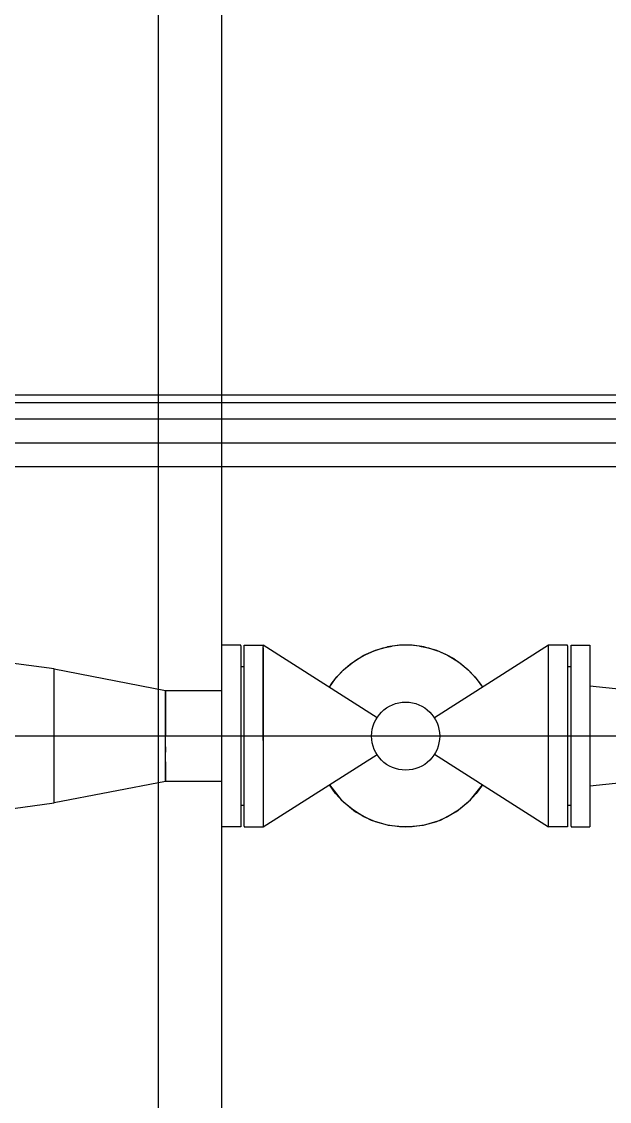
# Model space of a CAD drawing. Header units: millimetres. Extents: x -19109 to 7803, y 10081 to 29089.
# Drawn here: x -12697 to -11960, y 15733 to 17087 of the extents above; entities that cross this region are included whole.
import ezdxf

# ---------------------------------------------------------------- set-up
doc = ezdxf.new("R2010")
doc.units = ezdxf.units.MM
doc.linetypes.add('CENTER', pattern=[50.8, 31.75, -6.35, 6.35, -6.35])

# ---------------------------------------------------------------- blocks, each defined once
blk = doc.blocks.new('A$C2A3E4952')
for points in [[(1155.3, 427.7), (2803.7, 427.7), (2803.7, 427.7), (2803.7, 426.8)], [(2803.7, 367.3), (1155.3, 367.3)], [(1521.6, 113), (1521.6, 114.2), (1521.6, 114.2), (1497.9, 114.2)], [(1497.9, 113), (1497.9, 114.2)], [(1497.9, 110), (1497.9, 113)], [(1497.9, 104.6), (1497.9, 110)], [(1521.6, 113), (1521.6, 110)], [(1521.6, 110), (1521.6, 104.6)], [(1526.1, 113), (1526.1, 114.2)], [(1526.1, 114.2), (1549.9, 114.2)], [(1526.1, 110), (1526.1, 113)], [(1526.1, 104.6), (1526.1, 110)], [(1692.5, 23.1), (1549.9, 114.2), (1549.9, 114.2), (1549.9, 113.6)], [(1549.9, 113.3), (1549.9, 113.6)], [(1549.9, 113.3), (1549.9, 113)], [(1549.9, 113), (1549.9, 112.4)], [(1549.9, 111.8), (1549.9, 112.4)], [(1549.9, -5.7), (1549.9, 6), (1549.9, 17.8), (1549.9, 29.5), (1549.9, 41.3), (1549.9, 53), (1549.9, 64.8), (1549.9, 76.5), (1549.9, 88.3), (1549.9, 100), (1549.9, 111.8)], [(1549.9, 110.6), (1549.9, 110)], [(1549.9, 110), (1549.9, 104.6)], [(1689, 107), (1700.1, 110.6)], [(1690.5, 107.6), (1705.5, 111.8)], [(1700.1, 110.6), (1711.6, 112.7)], [(1751.8, 111.8), (1736.5, 113.9), (1736.5, 113.9), (1720.9, 113.9), (1720.9, 113.9), (1705.5, 111.8)], [(1745.8, 112.7), (1734.4, 113.9), (1734.4, 113.9), (1723, 113.9), (1723, 113.9), (1711.6, 112.7)], [(1745.8, 112.7), (1757.2, 110.6)], [(1751.8, 111.8), (1766.9, 107.6)], [(1757.2, 110.6), (1768.4, 107)], [(1907.5, 113.3), (1907.5, 114.2), (1907.5, 114.2), (1764.4, 22.8)], [(1931.2, 113), (1931.2, 114.2), (1931.2, 114.2), (1907.5, 114.2)], [(1907.5, 113), (1907.5, 113.3)], [(1907.5, 112.4), (1907.5, 113)], [(1907.5, -112.1), (1907.5, -89.7), (1907.5, -67.2), (1907.5, -44.7), (1907.5, -22.3), (1907.5, 0.2), (1907.5, 22.6), (1907.5, 45.1), (1907.5, 67.5), (1907.5, 90), (1907.5, 112.4)], [(1907.5, 110), (1907.5, 110.6)], [(1907.5, 104.6), (1907.5, 110)], [(1931.2, 113), (1931.2, 110)], [(1931.2, 110), (1931.2, 104.6)], [(1935.8, 113), (1935.8, 114.2)], [(1935.8, 114.2), (1959.5, 114.2), (1959.5, 114.2), (1959.5, 113)], [(1935.8, 110), (1935.8, 113)], [(1935.8, 104.6), (1935.8, 110)], [(1959.5, 113), (1959.5, 110)], [(1959.5, 110), (1959.5, 104.6)], [(1497.9, 97.7), (1497.9, 104.6)], [(1497.9, 88.7), (1497.9, 97.7)], [(1521.6, 104.6), (1521.6, 97.7)], [(1521.6, 97.7), (1521.6, 88.7)], [(1526.1, 97.7), (1526.1, 104.6)], [(1526.1, 88.7), (1526.1, 97.7)], [(1549.9, 104.6), (1549.9, 97.7)], [(1549.9, 97.7), (1549.9, 88.7)], [(1659, 90.2), (1668.3, 96.8)], [(1662.9, 93.2), (1676.1, 101.3)], [(1668.3, 96.8), (1678.5, 102.5)], [(1676.1, 101.3), (1690.5, 107.6)], [(1678.5, 102.5), (1689, 107)], [(1766.9, 107.6), (1781, 101.3)], [(1789.1, 96.8), (1778.9, 102.5), (1778.9, 102.5), (1768.4, 107)], [(1781, 101.3), (1794.5, 93.2)], [(1789.1, 96.8), (1798.4, 90.2)], [(1907.5, 97.7), (1907.5, 104.6)], [(1907.5, 88.7), (1907.5, 97.7)], [(1931.2, 104.6), (1931.2, 97.7)], [(1931.2, 97.7), (1931.2, 88.7)], [(1935.8, 97.7), (1935.8, 104.6)], [(1935.8, 88.7), (1935.8, 97.7)], [(1959.5, 104.6), (1959.5, 97.7)], [(1959.5, 97.7), (1959.5, 88.7)], [(1224.4, -92.3), (1287.8, -83.8), (1287.8, -83.8), (1287.8, -67), (1287.8, -50.2), (1287.8, -33.4), (1287.8, -16.6), (1287.8, 0.2), (1287.8, 17), (1287.8, 33.8), (1287.8, 50.6), (1287.8, 67.4), (1287.8, 84.2), (1287.8, 84.2), (1224.4, 92.6)], [(1287.8, 84.2), (1427.2, 57.1), (1427.2, 57.1), (1427.2, 56.8)], [(1287.8, -83.8), (1287.8, -67), (1287.8, -50.2), (1287.8, -33.4), (1287.8, -16.6), (1287.8, 0.2), (1287.8, 17), (1287.8, 33.8), (1287.8, 50.6), (1287.8, 67.4), (1287.8, 84.2)], [(1287.8, 81.7), (1287.8, 83.5)], [(1287.8, 78.7), (1287.8, 81.7)], [(1497.9, 77.8), (1497.9, 88.7)], [(1521.6, 88.7), (1521.6, 77.8)], [(1521.6, 87.2), (1526.1, 87.2)], [(1526.1, 77.8), (1526.1, 88.7)], [(1549.9, 88.7), (1549.9, 77.8)], [(1640.3, 72.1), (1650.8, 83.5)], [(1642.1, 74.5), (1650.2, 82.6)], [(1650.2, 82.6), (1659, 90.2)], [(1650.8, 83.5), (1662.9, 93.2)], [(1794.5, 93.2), (1806.5, 83.5)], [(1798.4, 90.2), (1807.1, 82.6)], [(1806.5, 83.5), (1817, 72.1)], [(1807.1, 82.6), (1815.2, 74.5)], [(1907.5, 77.8), (1907.5, 88.7)], [(1931.2, 88.7), (1931.2, 77.8)], [(1931.2, 87.2), (1935.8, 87.2)], [(1935.8, 77.8), (1935.8, 88.7)], [(1959.5, 88.7), (1959.5, 77.8)], [(1287.8, 74.5), (1287.8, 78.7)], [(1287.8, 69.1), (1287.8, 74.5)], [(1287.8, 62.8), (1287.8, 69.1)], [(1497.9, 65.8), (1497.9, 77.8)], [(1521.6, 77.8), (1521.6, 65.8)], [(1526.1, 65.8), (1526.1, 77.8)], [(1549.9, 77.8), (1549.9, 65.8)], [(1632.8, 61.3), (1640.3, 72.1)], [(1635.2, 65.2), (1642.1, 74.5)], [(1815.2, 74.5), (1822.2, 65.2)], [(1817, 72.1), (1824.9, 61.3)], [(1907.5, 65.8), (1907.5, 77.8)], [(1931.2, 77.8), (1931.2, 65.8)], [(1935.8, 65.8), (1935.8, 77.8)], [(1959.5, 77.8), (1959.5, 65.8)], [(1287.8, 55.9), (1287.8, 62.8)], [(1287.8, 47.8), (1287.8, 55.9)], [(1427.2, 57.1), (1497.9, 57.1)], [(1427.2, 56.8), (1427.2, 55.6)], [(1427.2, 56.2), (1427.2, 56.5)], [(1427.2, -55.9), (1427.2, -44.7), (1427.2, -33.5), (1427.2, -22.3), (1427.2, -11.1), (1427.2, 0.2), (1427.2, 11.4), (1427.2, 22.6), (1427.2, 33.8), (1427.2, 45), (1427.2, 56.2)], [(1427.2, 55.6), (1427.2, 53.5)], [(1497.9, 52.6), (1497.9, 65.8)], [(1521.6, 65.8), (1521.6, 52.6)], [(1526.1, 52.6), (1526.1, 65.8)], [(1549.9, 65.8), (1549.9, 52.6)], [(1632.8, 61.3), (1635.2, 65.2)], [(1822.2, 65.2), (1824.9, 61.3)], [(1907.5, 52.6), (1907.5, 65.8)], [(1931.2, 65.8), (1931.2, 52.6)], [(1935.8, 52.6), (1935.8, 65.8)], [(1959.5, 65.8), (1959.5, 52.6)], [(1959.5, -62.5), (2011.8, -56.8), (2011.8, -56.8), (2011.8, -45.4), (2011.8, -34), (2011.8, -22.6), (2011.8, -11.2), (2011.8, 0.2), (2011.8, 11.5), (2011.8, 22.9), (2011.8, 34.3), (2011.8, 45.7), (2011.8, 57.1), (2011.8, 57.1), (1959.5, 62.8)], [(1287.8, 39.1), (1287.8, 47.8)], [(1427.2, 53.5), (1427.2, 50.5)], [(1427.2, 50.5), (1427.2, 47.2)], [(1427.2, 47.2), (1427.2, 42.7)], [(1427.2, 42.7), (1427.2, 37.9)], [(1497.9, 38.2), (1497.9, 52.6)], [(1521.6, 52.6), (1521.6, 38.2)], [(1526.1, 38.2), (1526.1, 52.6)], [(1549.9, 52.6), (1549.9, 38.2)], [(1907.5, 38.2), (1907.5, 52.6)], [(1931.2, 52.6), (1931.2, 38.2)], [(1935.8, 38.2), (1935.8, 52.6)], [(1959.5, 52.6), (1959.5, 38.2)], [(1287.8, 29.8), (1287.8, 39.1)], [(1287.8, 20.1), (1287.8, 29.8)], [(1427.2, 37.9), (1427.2, 32.5)], [(1427.2, 32.5), (1427.2, 26.7)], [(1497.9, 23.4), (1497.9, 38.2)], [(1521.6, 38.2), (1521.6, 23.4)], [(1526.1, 23.4), (1526.1, 38.2)], [(1549.9, 38.2), (1549.9, 23.4)], [(1907.5, 23.4), (1907.5, 38.2)], [(1931.2, 38.2), (1931.2, 23.4)], [(1935.8, 23.4), (1935.8, 38.2)], [(1959.5, 38.2), (1959.5, 23.4)], [(1287.8, 10.2), (1287.8, 20.1)], [(1427.2, 26.7), (1427.2, 20.4)], [(1427.2, 20.4), (1427.2, 13.8)], [(1427.2, 13.8), (1427.2, 6.9)], [(1497.9, 7.8), (1497.9, 23.4)], [(1521.6, 23.4), (1521.6, 7.8)], [(1526.1, 7.8), (1526.1, 23.4)], [(1549.9, 23.4), (1549.9, 7.8)], [(1907.5, 7.8), (1907.5, 23.4)], [(1931.2, 23.4), (1931.2, 7.8)], [(1935.8, 7.8), (1935.8, 23.4)], [(1959.5, 23.4), (1959.5, 7.8)], [(1287.8, 0), (1287.8, 10.2)], [(1287.8, -9.9), (1287.8, 0)], [(1426.9, 0), (1427.5, 0)], [(1427.2, 6.9), (1427.2, 0)], [(1427.2, -13.5), (1427.2, 0)], [(1497.9, -7.5), (1497.9, 7.8)], [(1521.6, 7.8), (1521.6, -7.5)], [(1526.1, -7.5), (1526.1, 7.8)], [(1549.9, 7.8), (1549.9, -7.5)], [(1907.5, -7.5), (1907.5, 7.8)], [(1931.2, 7.8), (1931.2, -7.5)], [(1935.8, -7.5), (1935.8, 7.8)], [(1959.5, 7.8), (1959.5, -7.5)], [(1287.8, -19.8), (1287.8, -9.9)], [(1427.2, -13.5), (1427.2, -20.1)], [(1497.9, -23.1), (1497.9, -7.5)], [(1521.6, -7.5), (1521.6, -23.1)], [(1526.1, -23.1), (1526.1, -7.5)], [(1549.9, -5.7), (1549.9, -16.3), (1549.9, -27), (1549.9, -37.6), (1549.9, -48.3), (1549.9, -58.9), (1549.9, -69.5), (1549.9, -80.2), (1549.9, -90.8), (1549.9, -101.5), (1549.9, -112.1)], [(1549.9, -7.5), (1549.9, -23.1)], [(1907.5, -23.1), (1907.5, -7.5)], [(1931.2, -7.5), (1931.2, -23.1)], [(1935.8, -23.1), (1935.8, -7.5)], [(1959.5, -7.5), (1959.5, -23.1)], [(1287.8, -29.8), (1287.8, -19.8)], [(1427.2, -32.2), (1427.2, -20.1)], [(1497.9, -38.2), (1497.9, -23.1)], [(1521.6, -23.1), (1521.6, -38.2)], [(1526.1, -38.2), (1526.1, -23.1)], [(1549.9, -113), (1549.9, -113.9), (1549.9, -113.9), (1692.5, -23.1)], [(1549.9, -23.1), (1549.9, -38.2)], [(1764.5, -22.8), (1907.5, -113.9), (1907.5, -113.9), (1907.5, -113)], [(1907.5, -38.2), (1907.5, -23.1)], [(1931.2, -23.1), (1931.2, -38.2)], [(1935.8, -38.2), (1935.8, -23.1)], [(1959.5, -23.1), (1959.5, -38.2)], [(1287.8, -38.8), (1287.8, -29.8)], [(1287.8, -47.5), (1287.8, -38.8)], [(1427.2, -32.2), (1427.2, -37.6)], [(1427.2, -37.6), (1427.2, -42.4)], [(1497.9, -52.3), (1497.9, -38.2)], [(1521.6, -38.2), (1521.6, -52.3)], [(1526.1, -52.3), (1526.1, -38.2)], [(1549.9, -38.2), (1549.9, -52.3)], [(1907.5, -52.3), (1907.5, -38.2)], [(1931.2, -38.2), (1931.2, -52.3)], [(1935.8, -52.3), (1935.8, -38.2)], [(1959.5, -38.2), (1959.5, -52.3)], [(1287.8, -55.6), (1287.8, -47.5)], [(1427.2, -42.4), (1427.2, -46.9)], [(1427.2, -46.9), (1427.2, -50.2)], [(1427.2, -50.2), (1427.2, -53.2)], [(1427.2, -53.2), (1427.2, -55.3)], [(1497.9, -65.5), (1497.9, -52.3)], [(1521.6, -52.3), (1521.6, -65.5)], [(1526.1, -65.5), (1526.1, -52.3)], [(1549.9, -52.3), (1549.9, -65.5)], [(1907.5, -65.5), (1907.5, -52.3)], [(1931.2, -52.3), (1931.2, -65.5)], [(1935.8, -65.5), (1935.8, -52.3)], [(1959.5, -52.3), (1959.5, -65.5)], [(1287.8, -62.5), (1287.8, -55.6)], [(1427.2, -56.8), (1287.8, -83.8)], [(1287.8, -68.8), (1287.8, -62.5)], [(1427.2, -55.3), (1427.2, -56.5)], [(1427.2, -55.9), (1427.2, -56.2)], [(1427.2, -56.5), (1427.2, -56.8)], [(1497.9, -56.8), (1427.2, -56.8)], [(1497.9, -77.5), (1497.9, -65.5)], [(1521.6, -65.5), (1521.6, -77.5)], [(1526.1, -77.5), (1526.1, -65.5)], [(1549.9, -65.5), (1549.9, -77.5)], [(1632.8, -61), (1647.7, -80), (1665.4, -94.8), (1685.3, -105.3), (1706.7, -111.6), (1728.7, -113.7), (1750.8, -111.5), (1772.2, -105.2), (1792.1, -94.6), (1809.9, -79.9), (1824.9, -61)], [(1640.3, -71.8), (1632.8, -61)], [(1824.9, -61), (1817, -71.8)], [(1907.5, -77.5), (1907.5, -65.5)], [(1931.2, -65.5), (1931.2, -77.5)], [(1935.8, -77.5), (1935.8, -65.5)], [(1959.5, -65.5), (1959.5, -77.5)], [(1287.8, -74.2), (1287.8, -68.8)], [(1287.8, -78.4), (1287.8, -74.2)], [(1287.8, -81.4), (1287.8, -78.4)], [(1497.9, -88.4), (1497.9, -77.5)], [(1521.6, -77.5), (1521.6, -88.4)], [(1526.1, -88.4), (1526.1, -77.5)], [(1549.9, -77.5), (1549.9, -88.4)], [(1650.8, -83.2), (1640.3, -71.8)], [(1817, -71.8), (1806.5, -83.2)], [(1907.5, -88.4), (1907.5, -77.5)], [(1931.2, -77.5), (1931.2, -88.4)], [(1935.8, -88.4), (1935.8, -77.5)], [(1959.5, -77.5), (1959.5, -88.4)], [(1287.8, -83.2), (1287.8, -81.4)], [(1497.9, -97.4), (1497.9, -88.4)], [(1526.1, -86.9), (1521.6, -86.9)], [(1521.6, -88.4), (1521.6, -97.4)], [(1526.1, -97.4), (1526.1, -88.4)], [(1549.9, -88.4), (1549.9, -97.4)], [(1662.9, -92.9), (1650.8, -83.2)], [(1676.1, -101), (1662.9, -92.9)], [(1794.5, -92.9), (1781, -101)], [(1806.5, -83.2), (1794.5, -92.9)], [(1907.5, -97.4), (1907.5, -88.4)], [(1935.8, -86.9), (1931.2, -86.9)], [(1931.2, -88.4), (1931.2, -97.4)], [(1935.8, -97.4), (1935.8, -88.4)], [(1959.5, -88.4), (1959.5, -97.4)], [(1497.9, -104.3), (1497.9, -97.4)], [(1497.9, -109.7), (1497.9, -104.3)], [(1521.6, -97.4), (1521.6, -104.3)], [(1521.6, -104.3), (1521.6, -109.7)], [(1526.1, -104.3), (1526.1, -97.4)], [(1526.1, -109.7), (1526.1, -104.3)], [(1549.9, -97.4), (1549.9, -104.3)], [(1549.9, -104.3), (1549.9, -109.7)], [(1690.5, -107.3), (1676.1, -101)], [(1705.5, -111.5), (1690.5, -107.3)], [(1766.9, -107.3), (1751.8, -111.5)], [(1781, -101), (1766.9, -107.3)], [(1907.5, -104.3), (1907.5, -97.4)], [(1907.5, -109.7), (1907.5, -104.3)], [(1931.2, -97.4), (1931.2, -104.3)], [(1931.2, -104.3), (1931.2, -109.7)], [(1935.8, -104.3), (1935.8, -97.4)], [(1935.8, -109.7), (1935.8, -104.3)], [(1959.5, -97.4), (1959.5, -104.3)], [(1959.5, -104.3), (1959.5, -109.7)], [(1497.9, -112.7), (1497.9, -109.7)], [(1521.6, -113.9), (1497.9, -113.9), (1497.9, -113.9), (1497.9, -112.7)], [(1521.6, -109.7), (1521.6, -112.7)], [(1521.6, -112.7), (1521.6, -113.9)], [(1526.1, -112.7), (1526.1, -109.7)], [(1526.1, -112.7), (1526.1, -113.9), (1526.1, -113.9), (1549.9, -113.9)], [(1549.9, -109.7), (1549.9, -110)], [(1549.9, -112.1), (1549.9, -112.7)], [(1549.9, -112.7), (1549.9, -113)], [(1736.5, -113.6), (1720.9, -113.6), (1720.9, -113.6), (1705.5, -111.5)], [(1751.8, -111.5), (1736.5, -113.6)], [(1907.5, -110), (1907.5, -109.7)], [(1907.5, -112.7), (1907.5, -112.1)], [(1907.5, -113), (1907.5, -112.7)], [(1931.2, -113.9), (1907.5, -113.9)], [(1931.2, -109.7), (1931.2, -112.7)], [(1931.2, -112.7), (1931.2, -113.9)], [(1935.8, -112.7), (1935.8, -109.7)], [(1935.8, -112.7), (1935.8, -113.9), (1935.8, -113.9), (1959.5, -113.9)], [(1959.5, -109.7), (1959.5, -112.7)], [(1959.5, -112.7), (1959.5, -113.9)]]:
    blk.add_lwpolyline(points)
at = {"color": 1, "linetype": 'CENTER', "lineweight": -3, "ltscale": 100}
for points in [[(2879.4, 0), (2879.7, 397.3), (2879.7, 397.3), (559.3, 397.3)], [(3284.8, 0), (-206.9, 0)]]:
    blk.add_lwpolyline(points, dxfattribs=at)
at = {"color": 0}
blk.add_circle((1728.4, 0), 42.7, dxfattribs=at)

msp = doc.modelspace()

# ---------------------------------------------------------------- linework, layer by layer
at = {"color": 0}
for points in [[(-12525.5, 17977.3), (-12525.5, 13241.3), (-12445.5, 13241.3), (-12445.5, 17977.3)], [(-10157.5, 16609.3), (-14893.5, 16609.3), (-14893.5, 16529.3), (-10157.5, 16529.3)]]:
    msp.add_lwpolyline(points, close=True, dxfattribs=at)

# ---------------------------------------------------------------- block references
msp.add_blockref('A$C2A3E4952', (-13943.5, 16191.3), dxfattribs=at)

doc.saveas('drawing.dxf')
